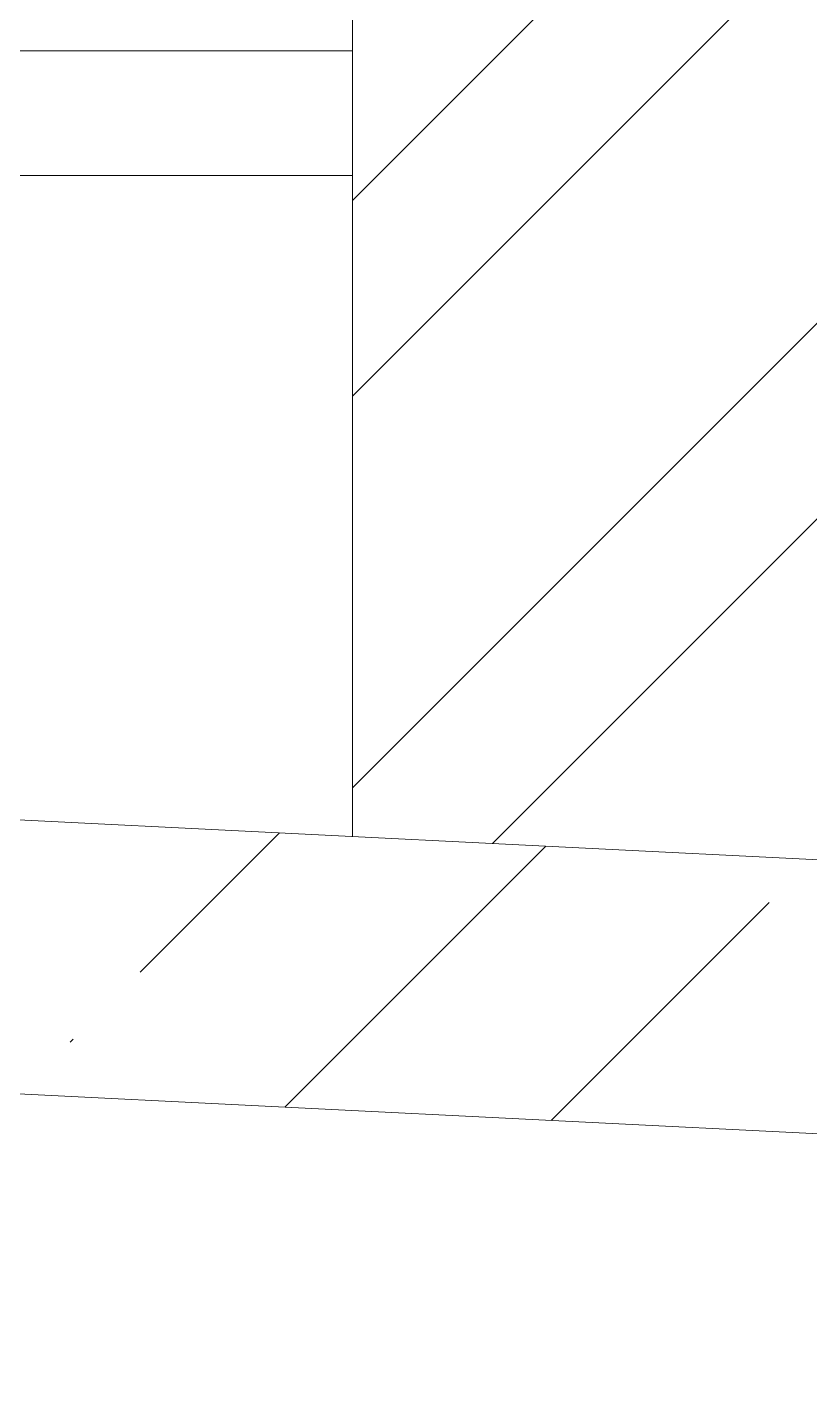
# Model space of a CAD drawing. Header units: millimetres. Extents: x -515342 to 330399, y -224905 to 507333.
# Drawn here: x 224994 to 225622, y 101061 to 102150 of the extents above; entities that cross this region are included whole.
import ezdxf

# ---------------------------------------------------------------- set-up
doc = ezdxf.new("R2010")
doc.units = ezdxf.units.MM
for name, color, linetype, lineweight in [('Крыша', 7, 'Continuous', 0), ('Перекрытие', 7, 'Continuous', 0), ('Стены внутренние', 7, 'Continuous', 0), ('Стены несущие', 7, 'Continuous', 0)]:
    doc.layers.add(name, color=color, linetype=linetype, lineweight=lineweight)

msp = doc.modelspace()

# ---------------------------------------------------------------- hatches: boundary and pattern name
at = {"layer": 'Крыша'}
h = msp.add_hatch(dxfattribs=at)
h.set_pattern_fill('FP_1', color=256, style=0, pattern_type=2)
h.set_pattern_definition([(45, (223568.56, 95610.5), (-224.506, 224.506), []), (45, (223793.07, 95610.5), (-224.506, 224.506), [396.875, -79.375, 3.353, -76.022])])
h.paths.add_polyline_path([(229649.7438, 101061.3929), (229649.7438, 101281.3929), (223639.7438, 101581.3929), (223639.7438, 101361.3929), (229609.6479, 101063.3943)])
at = {"layer": 'Стены внутренние'}
h = msp.add_hatch(dxfattribs=at)
h.set_pattern_fill('FP_9', color=256, style=0, pattern_type=2)
h.set_pattern_definition([(45, (223568.56, 95610.5), (-235.732, 235.732), []), (45, (223725.7, 95610.5), (-235.732, 235.732), [])])
h.paths.add_polyline_path([(225634.7438, 101481.8089), (225634.7438, 102961.3929), (225254.7438, 102961.3929), (225254.7438, 101500.7772), (225565.4499, 101485.2678)])
h.paths.add_polyline_path([(225254.7438, 103851.3929), (225634.7438, 103851.3929), (225634.7438, 104281.3929), (225254.7438, 104281.3929), (225254.7438, 104023.9322)])

# ---------------------------------------------------------------- linework, layer by layer
at = {"layer": 'Крыша'}
for p, q in [((229279.7438, 101299.8621), (223639.7438, 101581.3929)), ((223639.7438, 101361.3929), (229649.7438, 101061.3929))]:
    msp.add_line(p, q, dxfattribs=at)
at = {"layer": 'Перекрытие'}
for p, q in [((225254.7438, 102131.3929), (223639.7438, 102131.3929)), ((223639.7438, 102031.3929), (225254.7438, 102031.3929))]:
    msp.add_line(p, q, dxfattribs=at)
at = {"layer": 'Стены несущие'}
msp.add_line((225254.7438, 102961.3929), (225254.7438, 101500.7772), dxfattribs=at)

doc.saveas('drawing.dxf')
